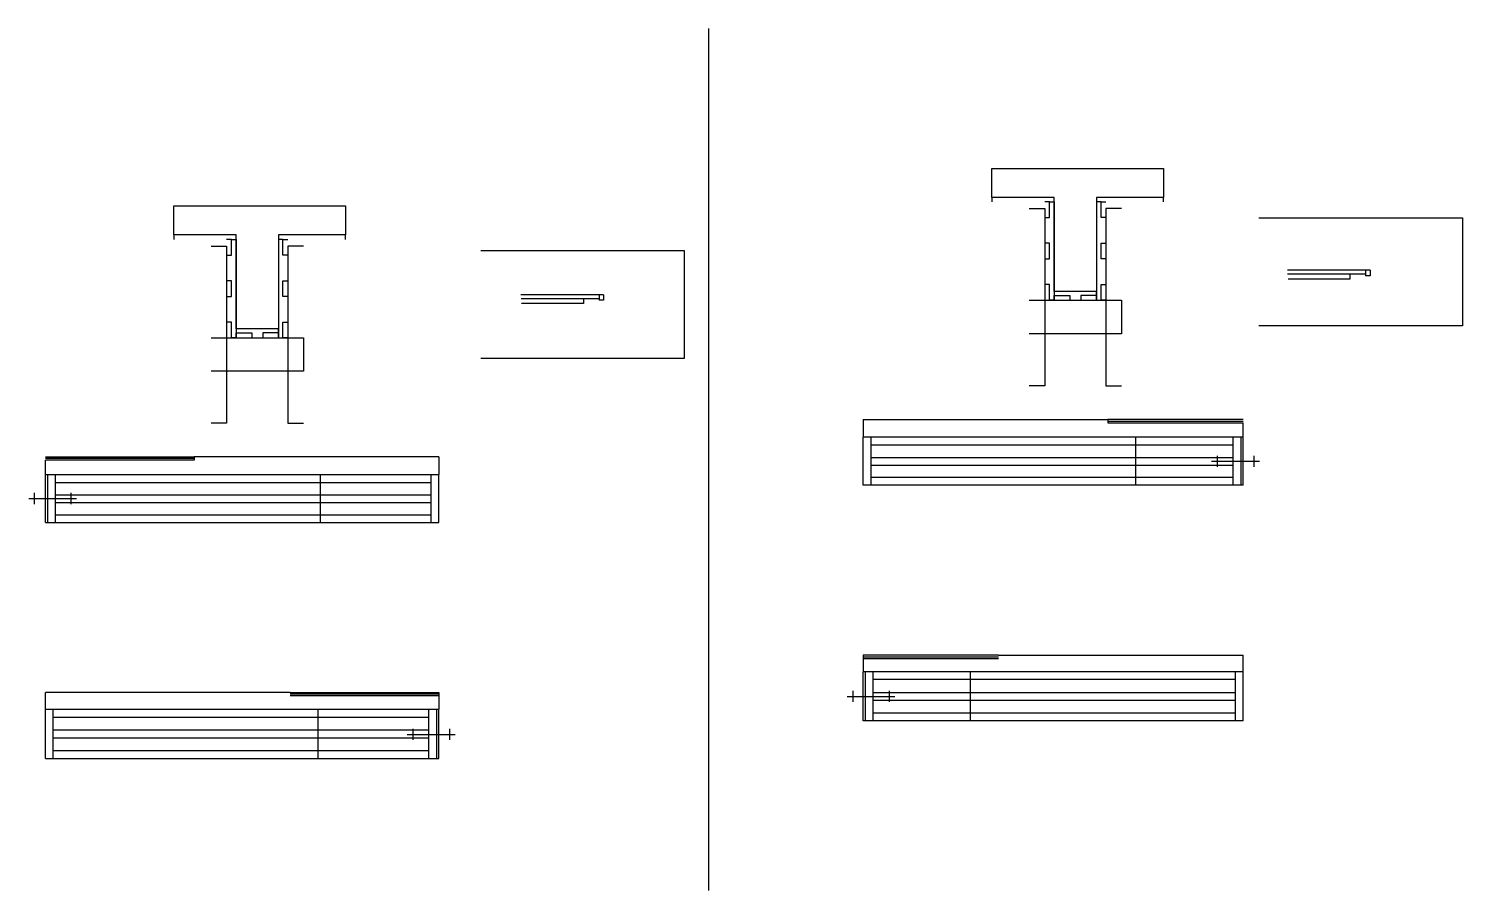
# Model space of a CAD drawing. Header units: metres. Extents: x 5885 to 7168, y 5325 to 6096.
import ezdxf

# ---------------------------------------------------------------- set-up
doc = ezdxf.new("R2010")
doc.units = ezdxf.units.M
for name, color, linetype in [('00 - FELIPE', 7, 'Continuous'), ('CONCRETO', 7, 'Continuous'), ('COTA', 7, 'Continuous'), ('Cotas', 7, 'Continuous'), ('Madeira', 7, 'Continuous'), ('NOMENCLATURA', 7, 'Continuous'), ('Painéis', 7, 'Continuous'), ('SARR_2.2x7', 7, 'Continuous'), ('SARR_3.5x7', 7, 'Continuous'), ('SARR_EDITAR', 7, 'Continuous')]:
    doc.layers.add(name, color=color, linetype=linetype)

msp = doc.modelspace()

# ---------------------------------------------------------------- linework, layer by layer
at = {"layer": '00 - FELIPE', "color": 7, "lineweight": 25}
for p, q in [((7067.2, 5876.2), (7067.2, 5871.9)), ((6381.6, 5854.4), (6381.6, 5850))]:
    msp.add_line(p, q, dxfattribs=at)
at = {"layer": 'CONCRETO', "color": 7, "lineweight": 25}
for points in [[(6747, 5945), (6747, 5971), (6900.6, 5971), (6900.6, 5945), (6840.6, 5945), (6840.6, 5861), (6802.6, 5861), (6802.6, 5945)], [(6015.2, 5911.5), (6015.2, 5937.5), (6168.8, 5937.5), (6168.8, 5911.5), (6108.8, 5911.5), (6108.8, 5827.5), (6070.8, 5827.5), (6070.8, 5911.5)]]:
    msp.add_lwpolyline(points, dxfattribs=at)
at = {"layer": 'COTA', "color": 7, "lineweight": 25}
for p, q in [((6493.3, 6096), (6493.3, 5325.2)), ((6631.8, 5746.5), (6631.8, 5730.5)), ((6631.8, 5746.5), (6850.8, 5746.5)), ((6971.8, 5730.5), (6971.8, 5743.5)), ((5900.3, 5697.1), (5900.3, 5710.1)), ((6252.3, 5713.1), (6033.3, 5713.1)), ((6252.3, 5713.1), (6252.3, 5697.1)), ((6631.8, 5532.7), (6631.8, 5520.7)), ((6752.8, 5535.7), (6971.8, 5535.7)), ((6971.8, 5520.7), (6971.8, 5535.7)), ((5900.3, 5487.2), (5900.3, 5502.2)), ((6119.3, 5502.2), (5900.3, 5502.2)), ((6252.3, 5499.2), (6252.3, 5487.2))]:
    msp.add_line(p, q, dxfattribs=at)
at = {"layer": 'Cotas', "color": 7, "lineweight": 25}
for points in [[(6985.8, 5926.7), (7167.8, 5926.7), (7167.8, 5830.1), (6985.8, 5830.1)], [(6289.9, 5897.6), (6471.8, 5897.6), (6471.8, 5801), (6289.9, 5801)]]:
    msp.add_lwpolyline(points, dxfattribs=at)
at = {"layer": 'Madeira', "color": 7, "lineweight": 25}
for p, q in [((7067.2, 5871.9), (7011.9, 5871.9)), ((6381.6, 5850), (6326.3, 5850))]:
    msp.add_line(p, q, dxfattribs=at)
for points in [[(6794.2, 5927), (6798.6, 5927), (6798.6, 5941), (6794.2, 5941)], [(6849, 5927), (6844.6, 5927), (6844.6, 5941), (6849, 5941)], [(6062.4, 5893.5), (6066.8, 5893.5), (6066.8, 5907.5), (6062.4, 5907.5)], [(6117.2, 5893.5), (6112.8, 5893.5), (6112.8, 5907.5), (6117.2, 5907.5)], [(6794.2, 5890), (6798.6, 5890), (6798.6, 5904), (6794.2, 5904)], [(6849, 5890), (6844.6, 5890), (6844.6, 5904), (6849, 5904)], [(6062.4, 5856.5), (6066.8, 5856.5), (6066.8, 5870.5), (6062.4, 5870.5)], [(6117.2, 5856.5), (6112.8, 5856.5), (6112.8, 5870.5), (6117.2, 5870.5)], [(6794.2, 5853), (6798.6, 5853), (6798.6, 5867), (6794.2, 5867)], [(6849, 5853), (6844.6, 5853), (6844.6, 5867), (6849, 5867)], [(6802.6, 5853), (6802.6, 5857.4), (6816.6, 5857.4), (6816.6, 5853)], [(6840.6, 5853), (6840.6, 5857.4), (6826.6, 5857.4), (6826.6, 5853)], [(6062.4, 5819.5), (6066.8, 5819.5), (6066.8, 5833.5), (6062.4, 5833.5)], [(6070.8, 5819.5), (6070.8, 5823.9), (6084.8, 5823.9), (6084.8, 5819.5)], [(6108.8, 5819.5), (6108.8, 5823.9), (6094.8, 5823.9), (6094.8, 5819.5)], [(6117.2, 5819.5), (6112.8, 5819.5), (6112.8, 5833.5), (6117.2, 5833.5)]]:
    msp.add_lwpolyline(points, dxfattribs=at)
at = {"layer": 'NOMENCLATURA', "color": 7, "lineweight": 25}
for p, q in [((6943.5, 5709), (6986.2, 5709)), ((6948.5, 5714), (6948.5, 5704)), ((6981.2, 5714), (6981.2, 5704)), ((5885.3, 5675.7), (5928.1, 5675.7)), ((5890.3, 5680.7), (5890.3, 5670.7)), ((5923.1, 5680.7), (5923.1, 5670.7)), ((6622.4, 5503.6), (6622.4, 5493.7)), ((6655.1, 5503.6), (6655.1, 5493.7)), ((6617.4, 5498.7), (6660.2, 5498.7)), ((6223.9, 5464.7), (6266.7, 5464.7)), ((6228.9, 5469.7), (6228.9, 5459.7)), ((6261.7, 5469.7), (6261.7, 5459.7))]:
    msp.add_line(p, q, dxfattribs=at)
at = {"layer": 'Painéis', "color": 7, "lineweight": 25}
for p, q in [((7085.2, 5879.9), (7011.3, 5879.9)), ((7081.2, 5876.3), (7011.3, 5876.3)), ((7081.2, 5879.9), (7081.2, 5874.9)), ((7085.2, 5874.9), (7081.2, 5874.9)), ((7085.2, 5879.9), (7085.2, 5874.9)), ((6399.6, 5858), (6325.7, 5858)), ((6395.6, 5854.4), (6325.8, 5854.4)), ((6395.6, 5858), (6395.6, 5853)), ((6399.6, 5853), (6395.6, 5853)), ((6399.6, 5858), (6399.6, 5853)), ((6971.8, 5730.5), (6631.8, 5730.5)), ((6631.8, 5687.5), (6631.8, 5730.5)), ((6875.8, 5687.5), (6875.8, 5730.5)), ((6969.8, 5687.5), (6969.8, 5730.5)), ((6971.8, 5687.5), (6971.8, 5730.5)), ((5900.3, 5697.1), (6252.3, 5697.1)), ((5900.3, 5654.1), (5900.3, 5697.1)), ((5902.3, 5654.1), (5902.3, 5697.1)), ((6146.3, 5654.1), (6146.3, 5697.1)), ((6252.3, 5654.1), (6252.3, 5697.1)), ((6971.8, 5687.5), (6631.8, 5687.5)), ((5900.3, 5654.1), (6252.3, 5654.1)), ((6971.8, 5520.7), (6631.8, 5520.7)), ((6631.8, 5476.7), (6631.8, 5520.7)), ((6633.8, 5476.7), (6633.8, 5520.7)), ((6727.8, 5476.7), (6727.8, 5520.7)), ((6971.8, 5476.7), (6971.8, 5520.7)), ((5900.3, 5487.2), (6252.3, 5487.2)), ((5900.3, 5443.2), (5900.3, 5487.2)), ((6144.3, 5443.2), (6144.3, 5487.2)), ((6250.3, 5443.2), (6250.3, 5487.2)), ((6252.3, 5443.2), (6252.3, 5487.2)), ((6971.8, 5476.7), (6631.8, 5476.7)), ((5900.3, 5443.2), (6252.3, 5443.2))]:
    msp.add_line(p, q, dxfattribs=at)
for points in [[(6802.6, 5941), (6802.6, 5945), (6747, 5945), (6747, 5941)], [(6798.6, 5941), (6802.6, 5941), (6802.6, 5853), (6798.6, 5853)], [(6900.6, 5941), (6900.6, 5945), (6840.6, 5945), (6840.6, 5941)], [(6844.6, 5941), (6840.6, 5941), (6840.6, 5853), (6844.6, 5853)], [(6070.8, 5907.5), (6070.8, 5911.5), (6015.2, 5911.5), (6015.2, 5907.5)], [(6066.8, 5907.5), (6070.8, 5907.5), (6070.8, 5819.5), (6066.8, 5819.5)], [(6168.8, 5907.5), (6168.8, 5911.5), (6108.8, 5911.5), (6108.8, 5907.5)], [(6112.8, 5907.5), (6108.8, 5907.5), (6108.8, 5819.5), (6112.8, 5819.5)], [(6840.6, 5857.4), (6840.6, 5861), (6802.6, 5861), (6802.6, 5857.4)], [(6108.8, 5823.9), (6108.8, 5827.5), (6070.8, 5827.5), (6070.8, 5823.9)], [(6971.8, 5746.5), (6850.8, 5746.5), (6850.8, 5743.5), (6971.8, 5743.5)], [(5900.3, 5713.1), (6033.3, 5713.1), (6033.3, 5710.1), (5900.3, 5710.1)], [(6752.8, 5535.7), (6631.8, 5535.7), (6631.8, 5532.7), (6752.8, 5532.7)], [(6119.3, 5502.2), (6252.3, 5502.2), (6252.3, 5499.2), (6119.3, 5499.2)]]:
    msp.add_lwpolyline(points, dxfattribs=at)
at = {"layer": 'SARR_2.2x7', "color": 7, "lineweight": 25}
for p, q in [((6638.8, 5687.5), (6638.8, 5730.5)), ((6875.8, 5723.5), (6638.8, 5723.5)), ((6962.9, 5723.5), (6875.8, 5723.5)), ((6962.9, 5687.5), (6962.9, 5730.5)), ((6638.8, 5712.5), (6875.8, 5712.5)), ((6875.8, 5712.5), (6962.9, 5712.5)), ((5909.3, 5654.1), (5909.3, 5697.1)), ((6245.3, 5654.1), (6245.3, 5697.1)), ((6638.8, 5705.5), (6875.8, 5705.5)), ((6875.8, 5694.5), (6638.8, 5694.5)), ((6875.8, 5705.5), (6962.9, 5705.5)), ((6962.9, 5694.5), (6875.8, 5694.5)), ((5909.3, 5690.1), (6146.3, 5690.1)), ((6146.3, 5690.1), (6245.3, 5690.1)), ((5909.3, 5679.1), (6146.3, 5679.1)), ((5909.3, 5672.1), (6146.3, 5672.1)), ((6146.3, 5679.1), (6245.3, 5679.1)), ((6146.3, 5672.1), (6245.3, 5672.1)), ((5909.3, 5661.1), (6146.3, 5661.1)), ((6146.3, 5661.1), (6245.3, 5661.1)), ((6640.8, 5476.7), (6640.8, 5520.7)), ((6964.9, 5476.7), (6964.9, 5520.7)), ((6727.8, 5513.7), (6640.8, 5513.7)), ((6640.8, 5502.2), (6727.8, 5502.2)), ((6964.9, 5513.7), (6727.8, 5513.7)), ((6727.8, 5502.2), (6964.9, 5502.2)), ((6640.8, 5495.2), (6727.8, 5495.2)), ((6727.8, 5495.2), (6964.9, 5495.2)), ((5907.3, 5443.2), (5907.3, 5487.2)), ((5907.3, 5480.2), (6144.3, 5480.2)), ((6144.3, 5480.2), (6243.3, 5480.2)), ((6243.3, 5443.2), (6243.3, 5487.2)), ((6727.8, 5483.7), (6640.8, 5483.7)), ((6964.9, 5483.7), (6727.8, 5483.7)), ((5907.3, 5468.7), (6144.3, 5468.7)), ((6144.3, 5468.7), (6243.3, 5468.7)), ((5907.3, 5461.7), (6144.3, 5461.7)), ((6144.3, 5461.7), (6243.3, 5461.7)), ((5907.3, 5450.2), (6144.3, 5450.2)), ((6144.3, 5450.2), (6243.3, 5450.2))]:
    msp.add_line(p, q, dxfattribs=at)
at = {"layer": 'SARR_3.5x7', "color": 7, "lineweight": 25}
for points in [[(6780.2, 5935), (6794.2, 5935), (6794.2, 5776.5), (6780.2, 5776.5)], [(6863, 5935), (6849, 5935), (6849, 5776.5), (6863, 5776.5)], [(6048.4, 5901.5), (6062.4, 5901.5), (6062.4, 5743.1), (6048.4, 5743.1)], [(6131.2, 5901.5), (6117.2, 5901.5), (6117.2, 5743.1), (6131.2, 5743.1)], [(6780.2, 5853), (6863, 5853), (6863, 5822.9), (6780.2, 5822.9)], [(6048.4, 5819.5), (6131.2, 5819.5), (6131.2, 5789.5), (6048.4, 5789.5)]]:
    msp.add_lwpolyline(points, dxfattribs=at)
at = {"layer": 'SARR_EDITAR', "color": 7, "lineweight": 25}
for p, q in [((6850.8, 5745), (6971.8, 5745)), ((6033.3, 5711.6), (5900.3, 5711.6)), ((6631.8, 5534.2), (6752.8, 5534.2)), ((6252.3, 5500.7), (6119.3, 5500.7))]:
    msp.add_line(p, q, dxfattribs=at)

doc.saveas('drawing.dxf')
